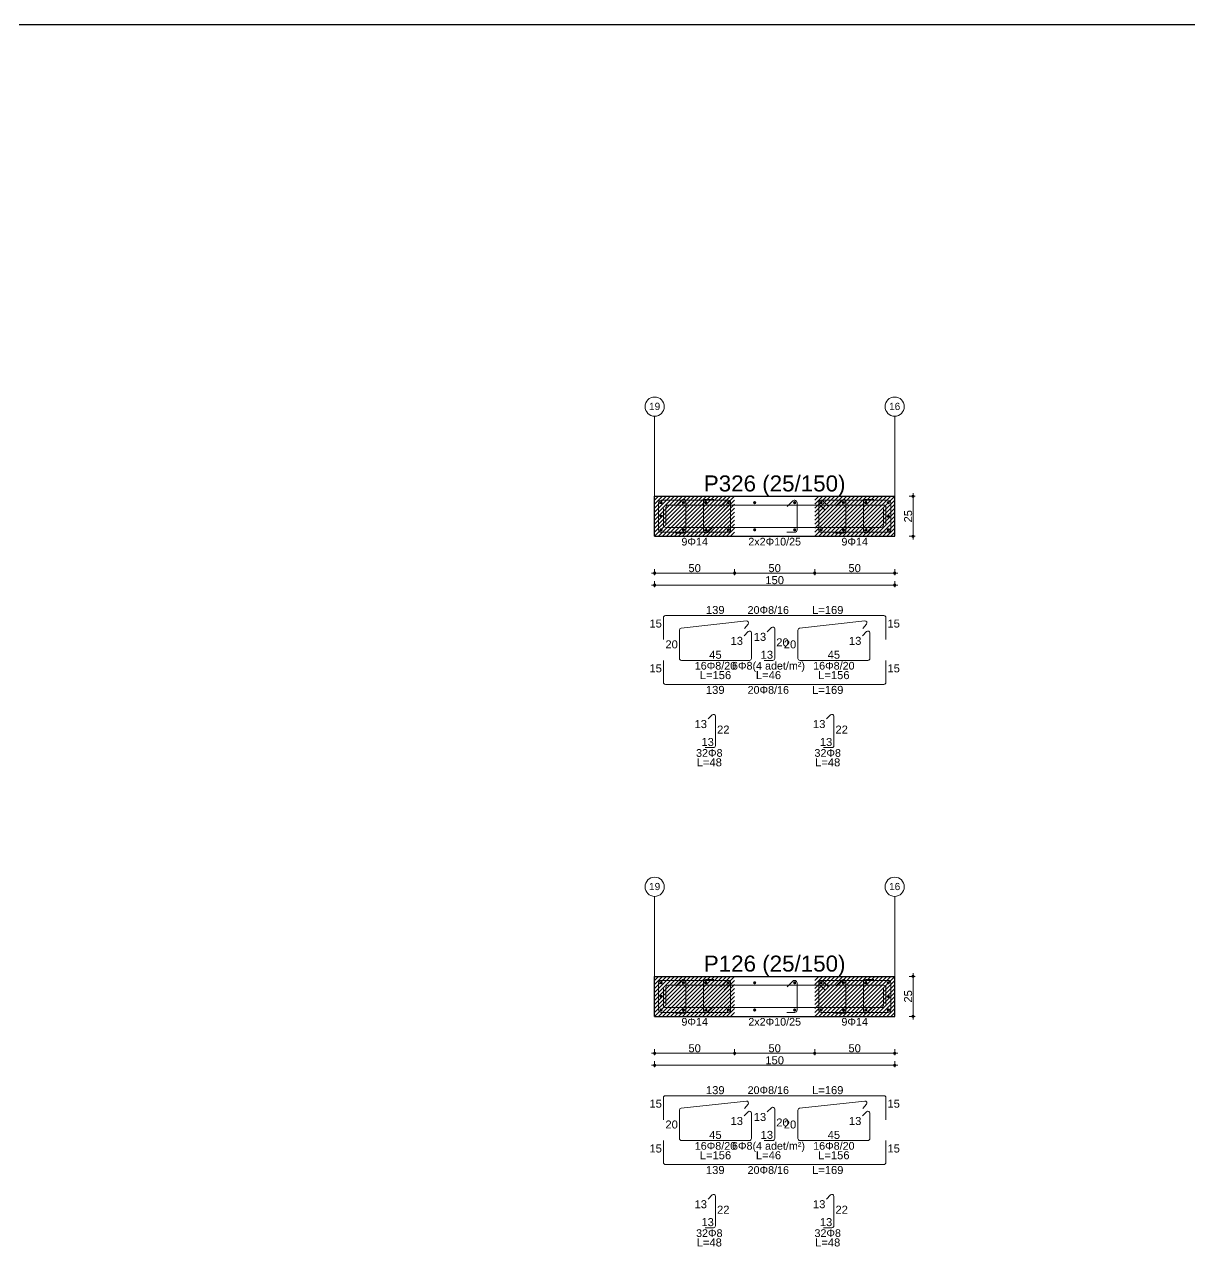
# Model space of a CAD drawing. Header units: millimetres. Extents: x 2232 to 85269, y -3593 to 5869.
# Drawn here: x 71862 to 72954, y -239 to 907 of the extents above; entities that cross this region are included whole.
import ezdxf

# ---------------------------------------------------------------- set-up
doc = ezdxf.new("R2010")
doc.units = ezdxf.units.MM
doc.linetypes.add('CENTER2', pattern=[112.5, 75, -12.5, 12.5, -12.5])
for name, color, linetype in [('Donatı Topl. Uzun. Yazısı', 7, 'Continuous'), ('Donatı Uz. Yazısı', 7, 'Continuous'), ('Donatı Yazısı', 7, 'Continuous'), ('Donatı Çizgisi', 7, 'Continuous'), ('Panel', 7, 'Continuous'), ('Standart', 7, 'Continuous'), ('Ölçülendirme', 7, 'Continuous')]:
    doc.layers.add(name, color=color, linetype=linetype)
doc.styles.add('arial_1_18', font='arial.ttf', dxfattribs={"height": 0.2})

# ---------------------------------------------------------------- blocks, each defined once
blk = doc.blocks.new('IDE824Entity7263')
at = {"layer": 'Donatı Çizgisi', "linetype": 'Continuous', "lineweight": 5}
h = blk.add_hatch(color=5, dxfattribs=at)
edge = h.paths.add_edge_path(flags=0)
edge.add_arc((22353.83, 1424), 1, 0, 360)
h = blk.add_hatch(color=5, dxfattribs=at)
edge = h.paths.add_edge_path(flags=0)
edge.add_arc((22367.83, 1424), 1, 0, 360)
h = blk.add_hatch(color=5, dxfattribs=at)
edge = h.paths.add_edge_path(flags=0)
edge.add_arc((22381.83, 1424), 1, 0, 360)
h = blk.add_hatch(color=5, dxfattribs=at)
edge = h.paths.add_edge_path(flags=0)
edge.add_arc((22395.83, 1424), 1, 0, 360)
h = blk.add_hatch(color=5, dxfattribs=at)
edge = h.paths.add_edge_path(flags=0)
edge.add_arc((22412.33, 1424), 1, 0, 360)
h = blk.add_hatch(color=5, dxfattribs=at)
edge = h.paths.add_edge_path(flags=0)
edge.add_arc((22437.33, 1424), 1, 0, 360)
h = blk.add_hatch(color=5, dxfattribs=at)
edge = h.paths.add_edge_path(flags=0)
edge.add_arc((22453.83, 1424), 1, 0, 360)
h = blk.add_hatch(color=5, dxfattribs=at)
edge = h.paths.add_edge_path(flags=0)
edge.add_arc((22467.83, 1424), 1, 0, 360)
h = blk.add_hatch(color=5, dxfattribs=at)
edge = h.paths.add_edge_path(flags=0)
edge.add_arc((22481.83, 1424), 1, 0, 360)
h = blk.add_hatch(color=5, dxfattribs=at)
edge = h.paths.add_edge_path(flags=0)
edge.add_arc((22495.83, 1424), 1, 0, 360)
h = blk.add_hatch(color=5, dxfattribs=at)
edge = h.paths.add_edge_path(flags=0)
edge.add_arc((22353.83, 1415.5), 1, 0, 360)
h = blk.add_hatch(color=5, dxfattribs=at)
edge = h.paths.add_edge_path(flags=0)
edge.add_arc((22495.83, 1415.5), 1, 0, 360)
h = blk.add_hatch(color=5, dxfattribs=at)
edge = h.paths.add_edge_path(flags=0)
edge.add_arc((22353.83, 1407), 1, 0, 360)
h = blk.add_hatch(color=5, dxfattribs=at)
edge = h.paths.add_edge_path(flags=0)
edge.add_arc((22367.83, 1407), 1, 0, 360)
h = blk.add_hatch(color=5, dxfattribs=at)
edge = h.paths.add_edge_path(flags=0)
edge.add_arc((22381.83, 1407), 1, 0, 360)
h = blk.add_hatch(color=5, dxfattribs=at)
edge = h.paths.add_edge_path(flags=0)
edge.add_arc((22395.83, 1407), 1, 0, 360)
h = blk.add_hatch(color=5, dxfattribs=at)
edge = h.paths.add_edge_path(flags=0)
edge.add_arc((22412.33, 1407), 1, 0, 360)
h = blk.add_hatch(color=5, dxfattribs=at)
edge = h.paths.add_edge_path(flags=0)
edge.add_arc((22437.33, 1407), 1, 0, 360)
h = blk.add_hatch(color=5, dxfattribs=at)
edge = h.paths.add_edge_path(flags=0)
edge.add_arc((22453.83, 1407), 1, 0, 360)
h = blk.add_hatch(color=5, dxfattribs=at)
edge = h.paths.add_edge_path(flags=0)
edge.add_arc((22467.83, 1407), 1, 0, 360)
h = blk.add_hatch(color=5, dxfattribs=at)
edge = h.paths.add_edge_path(flags=0)
edge.add_arc((22481.83, 1407), 1, 0, 360)
h = blk.add_hatch(color=5, dxfattribs=at)
edge = h.paths.add_edge_path(flags=0)
edge.add_arc((22495.83, 1407), 1, 0, 360)
h = blk.add_hatch(color=5, dxfattribs=at)
edge = h.paths.add_edge_path(flags=0)
edge.add_arc((22353.83, 1124), 1, 0, 360)
h = blk.add_hatch(color=5, dxfattribs=at)
edge = h.paths.add_edge_path(flags=0)
edge.add_arc((22367.83, 1124), 1, 0, 360)
h = blk.add_hatch(color=5, dxfattribs=at)
edge = h.paths.add_edge_path(flags=0)
edge.add_arc((22381.83, 1124), 1, 0, 360)
h = blk.add_hatch(color=5, dxfattribs=at)
edge = h.paths.add_edge_path(flags=0)
edge.add_arc((22395.83, 1124), 1, 0, 360)
h = blk.add_hatch(color=5, dxfattribs=at)
edge = h.paths.add_edge_path(flags=0)
edge.add_arc((22412.33, 1124), 1, 0, 360)
h = blk.add_hatch(color=5, dxfattribs=at)
edge = h.paths.add_edge_path(flags=0)
edge.add_arc((22437.33, 1124), 1, 0, 360)
h = blk.add_hatch(color=5, dxfattribs=at)
edge = h.paths.add_edge_path(flags=0)
edge.add_arc((22453.83, 1124), 1, 0, 360)
h = blk.add_hatch(color=5, dxfattribs=at)
edge = h.paths.add_edge_path(flags=0)
edge.add_arc((22467.83, 1124), 1, 0, 360)
h = blk.add_hatch(color=5, dxfattribs=at)
edge = h.paths.add_edge_path(flags=0)
edge.add_arc((22481.83, 1124), 1, 0, 360)
h = blk.add_hatch(color=5, dxfattribs=at)
edge = h.paths.add_edge_path(flags=0)
edge.add_arc((22495.83, 1124), 1, 0, 360)
h = blk.add_hatch(color=5, dxfattribs=at)
edge = h.paths.add_edge_path(flags=0)
edge.add_arc((22353.83, 1115.5), 1, 0, 360)
h = blk.add_hatch(color=5, dxfattribs=at)
edge = h.paths.add_edge_path(flags=0)
edge.add_arc((22495.83, 1115.5), 1, 0, 360)
h = blk.add_hatch(color=5, dxfattribs=at)
edge = h.paths.add_edge_path(flags=0)
edge.add_arc((22353.83, 1107), 1, 0, 360)
h = blk.add_hatch(color=5, dxfattribs=at)
edge = h.paths.add_edge_path(flags=0)
edge.add_arc((22367.83, 1107), 1, 0, 360)
h = blk.add_hatch(color=5, dxfattribs=at)
edge = h.paths.add_edge_path(flags=0)
edge.add_arc((22381.83, 1107), 1, 0, 360)
h = blk.add_hatch(color=5, dxfattribs=at)
edge = h.paths.add_edge_path(flags=0)
edge.add_arc((22395.83, 1107), 1, 0, 360)
h = blk.add_hatch(color=5, dxfattribs=at)
edge = h.paths.add_edge_path(flags=0)
edge.add_arc((22412.33, 1107), 1, 0, 360)
h = blk.add_hatch(color=5, dxfattribs=at)
edge = h.paths.add_edge_path(flags=0)
edge.add_arc((22437.33, 1107), 1, 0, 360)
h = blk.add_hatch(color=5, dxfattribs=at)
edge = h.paths.add_edge_path(flags=0)
edge.add_arc((22453.83, 1107), 1, 0, 360)
h = blk.add_hatch(color=5, dxfattribs=at)
edge = h.paths.add_edge_path(flags=0)
edge.add_arc((22467.83, 1107), 1, 0, 360)
h = blk.add_hatch(color=5, dxfattribs=at)
edge = h.paths.add_edge_path(flags=0)
edge.add_arc((22481.83, 1107), 1, 0, 360)
h = blk.add_hatch(color=5, dxfattribs=at)
edge = h.paths.add_edge_path(flags=0)
edge.add_arc((22495.83, 1107), 1, 0, 360)
at = {"layer": 'Donatı Çizgisi', "color": 1, "linetype": 'Continuous', "lineweight": 5}
for points in [[(22352.33, 1407), (22352.33, 1424)], [(22353.83, 1425.5), (22395.83, 1425.5)], [(22355.33, 1410), (22355.33, 1420.4)], [(22356.83, 1410.6), (22356.83, 1421)], [(22358.33, 1422.5), (22492.83, 1422.5)], [(22363.23, 1422.03), (22366.77, 1425.56)], [(22369.33, 1406.5), (22369.33, 1424.5)], [(22380.33, 1406.5), (22380.33, 1424.5)], [(22381.83, 1426), (22386.83, 1426)], [(22391.23, 1421.53), (22394.77, 1425.06)], [(22393.35, 1419.4), (22396.89, 1422.94)], [(22397.33, 1407), (22397.33, 1424)], [(22432.73, 1421.53), (22436.27, 1425.06)], [(22438.83, 1407), (22438.83, 1424)], [(22452.33, 1407), (22452.33, 1424)], [(22452.77, 1422.94), (22456.3, 1419.4)], [(22453.83, 1425.5), (22495.83, 1425.5)], [(22458.43, 1421.53), (22454.89, 1425.06)], [(22463.23, 1422.03), (22466.77, 1425.56)], [(22469.33, 1406.5), (22469.33, 1424.5)], [(22480.33, 1406.5), (22480.33, 1424.5)], [(22481.83, 1426), (22486.83, 1426)], [(22492.83, 1410), (22492.83, 1420.4)], [(22494.33, 1410.6), (22494.33, 1421)], [(22497.33, 1407), (22497.33, 1424)], [(22353.83, 1405.5), (22395.83, 1405.5)], [(22356.83, 1408.5), (22491.33, 1408.5)], [(22382.89, 1405.44), (22386.43, 1408.97)], [(22432.33, 1405.5), (22437.33, 1405.5)], [(22453.83, 1405.5), (22495.83, 1405.5)], [(22482.89, 1405.44), (22486.43, 1408.97)], [(22362.83, 1405), (22367.83, 1405)], [(22462.83, 1405), (22467.83, 1405)], [(22355.33, 1338.46), (22355.33, 1352.26)], [(22356.53, 1353.46), (22493.13, 1353.46)], [(22494.33, 1338.46), (22494.33, 1352.26)], [(22365.33, 1326.66), (22365.33, 1344.39)], [(22366.4, 1345.58), (22407.17, 1350.11)], [(22405.99, 1345.35), (22408.24, 1348.17)], [(22420.23, 1343.36), (22422.78, 1345.91)], [(22424.83, 1326.66), (22424.83, 1345.06)], [(22439.33, 1326.66), (22439.33, 1344.39)], [(22440.4, 1345.58), (22481.17, 1350.11)], [(22479.99, 1345.35), (22482.24, 1348.17)], [(22405.73, 1340.86), (22408.28, 1343.41)], [(22410.33, 1326.66), (22410.33, 1342.56)], [(22479.73, 1340.86), (22482.28, 1343.41)], [(22484.33, 1326.66), (22484.33, 1342.56)], [(22355.33, 1311.66), (22355.33, 1325.46)], [(22366.53, 1325.46), (22409.13, 1325.46)], [(22418.33, 1325.46), (22423.63, 1325.46)], [(22440.53, 1325.46), (22483.13, 1325.46)], [(22494.33, 1311.66), (22494.33, 1325.46)], [(22356.53, 1310.46), (22493.13, 1310.46)], [(22383.23, 1288.86), (22385.78, 1291.41)], [(22387.83, 1272.16), (22387.83, 1290.56)], [(22457.23, 1288.86), (22459.78, 1291.41)], [(22461.83, 1272.16), (22461.83, 1290.56)], [(22381.33, 1270.96), (22386.63, 1270.96)], [(22455.33, 1270.96), (22460.63, 1270.96)], [(22352.33, 1107), (22352.33, 1124)], [(22353.83, 1125.5), (22395.83, 1125.5)], [(22363.23, 1122.03), (22366.77, 1125.56)], [(22369.33, 1106.5), (22369.33, 1124.5)], [(22380.33, 1106.5), (22380.33, 1124.5)], [(22381.83, 1126), (22386.83, 1126)], [(22391.23, 1121.53), (22394.77, 1125.06)], [(22393.35, 1119.4), (22396.89, 1122.94)], [(22397.33, 1107), (22397.33, 1124)], [(22432.73, 1121.53), (22436.27, 1125.06)], [(22438.83, 1107), (22438.83, 1124)], [(22452.33, 1107), (22452.33, 1124)], [(22452.77, 1122.94), (22456.3, 1119.4)], [(22453.83, 1125.5), (22495.83, 1125.5)], [(22458.43, 1121.53), (22454.89, 1125.06)], [(22463.23, 1122.03), (22466.77, 1125.56)], [(22469.33, 1106.5), (22469.33, 1124.5)], [(22480.33, 1106.5), (22480.33, 1124.5)], [(22481.83, 1126), (22486.83, 1126)], [(22497.33, 1107), (22497.33, 1124)], [(22355.33, 1110), (22355.33, 1120.4)], [(22356.83, 1110.6), (22356.83, 1121)], [(22358.33, 1122.5), (22492.83, 1122.5)], [(22492.83, 1110), (22492.83, 1120.4)], [(22494.33, 1110.6), (22494.33, 1121)], [(22356.83, 1108.5), (22491.33, 1108.5)], [(22382.89, 1105.44), (22386.43, 1108.97)], [(22482.89, 1105.44), (22486.43, 1108.97)], [(22353.83, 1105.5), (22395.83, 1105.5)], [(22362.83, 1105), (22367.83, 1105)], [(22432.33, 1105.5), (22437.33, 1105.5)], [(22453.83, 1105.5), (22495.83, 1105.5)], [(22462.83, 1105), (22467.83, 1105)], [(22355.33, 1038.46), (22355.33, 1052.26)], [(22356.53, 1053.46), (22493.13, 1053.46)], [(22366.4, 1045.58), (22407.17, 1050.11)], [(22405.99, 1045.35), (22408.24, 1048.17)], [(22440.4, 1045.58), (22481.17, 1050.11)], [(22479.99, 1045.35), (22482.24, 1048.17)], [(22494.33, 1038.46), (22494.33, 1052.26)], [(22365.33, 1026.66), (22365.33, 1044.39)], [(22405.73, 1040.86), (22408.28, 1043.41)], [(22410.33, 1026.66), (22410.33, 1042.56)], [(22420.23, 1043.36), (22422.78, 1045.91)], [(22424.83, 1026.66), (22424.83, 1045.06)], [(22439.33, 1026.66), (22439.33, 1044.39)], [(22479.73, 1040.86), (22482.28, 1043.41)], [(22484.33, 1026.66), (22484.33, 1042.56)], [(22355.33, 1011.66), (22355.33, 1025.46)], [(22366.53, 1025.46), (22409.13, 1025.46)], [(22418.33, 1025.46), (22423.63, 1025.46)], [(22440.53, 1025.46), (22483.13, 1025.46)], [(22494.33, 1011.66), (22494.33, 1025.46)], [(22356.53, 1010.46), (22493.13, 1010.46)], [(22383.23, 988.86), (22385.78, 991.41)], [(22387.83, 972.16), (22387.83, 990.56)], [(22457.23, 988.86), (22459.78, 991.41)], [(22461.83, 972.16), (22461.83, 990.56)], [(22381.33, 970.96), (22386.63, 970.96)], [(22455.33, 970.96), (22460.63, 970.96)]]:
    blk.add_lwpolyline(points, dxfattribs=at)
for centre, radius, start, end in [((22353.83, 1424), 1.5, 90, 180), ((22358.33, 1421), 1.5, 90, 180), ((22367.83, 1424.5), 1.5, 0, 135), ((22381.83, 1424.5), 1.5, 90, 180), ((22395.83, 1424), 1.5, 360, 135), ((22395.83, 1424), 1.5, 315, 90), ((22437.33, 1424), 1.5, 0, 135), ((22453.83, 1424), 1.5, 90, 225), ((22453.83, 1424), 1.5, 45, 180), ((22467.83, 1424.5), 1.5, 0, 135), ((22481.83, 1424.5), 1.5, 90, 180), ((22492.83, 1421), 1.5, 0, 90), ((22495.83, 1424), 1.5, 0, 90), ((22353.83, 1407), 1.5, 180, 270), ((22356.83, 1410), 1.5, 180, 270), ((22367.83, 1406.5), 1.5, 270, 0), ((22381.83, 1406.5), 1.5, 180, 315), ((22395.83, 1407), 1.5, 270, 0), ((22437.33, 1407), 1.5, 270, 0), ((22453.83, 1407), 1.5, 180, 270), ((22467.83, 1406.5), 1.5, 270, 0), ((22481.83, 1406.5), 1.5, 180, 315), ((22491.33, 1410), 1.5, 270, 0), ((22495.83, 1407), 1.5, 270, 360), ((22356.53, 1352.26), 1.2, 90, 180), ((22493.13, 1352.26), 1.2, 0, 90), ((22366.53, 1344.39), 1.2, 96.34019, 180), ((22407.31, 1348.92), 1.2, 321.34019, 96.34019), ((22423.63, 1345.06), 1.2, 0, 135), ((22440.53, 1344.39), 1.2, 96.34019, 180), ((22481.31, 1348.92), 1.2, 321.34019, 96.34019), ((22409.13, 1342.56), 1.2, 0, 135), ((22483.13, 1342.56), 1.2, 0, 135), ((22366.53, 1326.66), 1.2, 180, 270), ((22409.13, 1326.66), 1.2, 270, 0), ((22423.63, 1326.66), 1.2, 270, 0), ((22440.53, 1326.66), 1.2, 180, 270), ((22483.13, 1326.66), 1.2, 270, 0), ((22356.53, 1311.66), 1.2, 180, 270), ((22493.13, 1311.66), 1.2, 270, 0), ((22386.63, 1290.56), 1.2, 0, 135), ((22460.63, 1290.56), 1.2, 0, 135), ((22386.63, 1272.16), 1.2, 270, 0), ((22460.63, 1272.16), 1.2, 270, 0), ((22353.83, 1124), 1.5, 90, 180), ((22367.83, 1124.5), 1.5, 0, 135), ((22381.83, 1124.5), 1.5, 90, 180), ((22395.83, 1124), 1.5, 360, 135), ((22395.83, 1124), 1.5, 315, 90), ((22437.33, 1124), 1.5, 0, 135), ((22453.83, 1124), 1.5, 90, 225), ((22453.83, 1124), 1.5, 45, 180), ((22467.83, 1124.5), 1.5, 0, 135), ((22481.83, 1124.5), 1.5, 90, 180), ((22495.83, 1124), 1.5, 0, 90), ((22358.33, 1121), 1.5, 90, 180), ((22492.83, 1121), 1.5, 0, 90), ((22356.83, 1110), 1.5, 180, 270), ((22491.33, 1110), 1.5, 270, 0), ((22353.83, 1107), 1.5, 180, 270), ((22367.83, 1106.5), 1.5, 270, 0), ((22381.83, 1106.5), 1.5, 180, 315), ((22395.83, 1107), 1.5, 270, 0), ((22437.33, 1107), 1.5, 270, 0), ((22453.83, 1107), 1.5, 180, 270), ((22467.83, 1106.5), 1.5, 270, 0), ((22481.83, 1106.5), 1.5, 180, 315), ((22495.83, 1107), 1.5, 270, 360), ((22356.53, 1052.26), 1.2, 90, 180), ((22407.31, 1048.92), 1.2, 321.34019, 96.34019), ((22423.63, 1045.06), 1.2, 0, 135), ((22481.31, 1048.92), 1.2, 321.34019, 96.34019), ((22493.13, 1052.26), 1.2, 0, 90), ((22366.53, 1044.39), 1.2, 96.34019, 180), ((22409.13, 1042.56), 1.2, 0, 135), ((22440.53, 1044.39), 1.2, 96.34019, 180), ((22483.13, 1042.56), 1.2, 0, 135), ((22366.53, 1026.66), 1.2, 180, 270), ((22409.13, 1026.66), 1.2, 270, 0), ((22423.63, 1026.66), 1.2, 270, 0), ((22440.53, 1026.66), 1.2, 180, 270), ((22483.13, 1026.66), 1.2, 270, 0), ((22356.53, 1011.66), 1.2, 180, 270), ((22493.13, 1011.66), 1.2, 270, 0), ((22386.63, 990.56), 1.2, 0, 135), ((22460.63, 990.56), 1.2, 0, 135), ((22386.63, 972.16), 1.2, 270, 0), ((22460.63, 972.16), 1.2, 270, 0)]:
    blk.add_arc(centre, radius, start, end, dxfattribs=at)
at = {"layer": 'Panel', "color": 250, "linetype": 'CENTER2', "lineweight": 5}
for points in [[(22349.83, 1428), (22349.83, 1478)], [(22499.83, 1428), (22499.83, 1478)], [(22349.83, 1128), (22349.83, 1178)], [(22499.83, 1128), (22499.83, 1178)]]:
    blk.add_lwpolyline(points, dxfattribs=at)
at = {"layer": 'Panel', "color": 251, "linetype": 'Continuous', "lineweight": -3}
for points in [[(22349.83, 1423), (22354.83, 1428)], [(22349.83, 1425.5), (22352.33, 1428)], [(22354.83, 1423), (22359.83, 1428)], [(22354.83, 1425.5), (22357.33, 1428)], [(22359.83, 1423), (22364.83, 1428)], [(22359.83, 1425.5), (22362.33, 1428)], [(22364.83, 1423), (22369.83, 1428)], [(22364.83, 1425.5), (22367.33, 1428)], [(22369.83, 1423), (22374.83, 1428)], [(22369.83, 1425.5), (22372.33, 1428)], [(22374.83, 1423), (22379.83, 1428)], [(22374.83, 1425.5), (22377.33, 1428)], [(22379.83, 1423), (22384.83, 1428)], [(22379.83, 1425.5), (22382.33, 1428)], [(22384.83, 1423), (22389.83, 1428)], [(22384.83, 1425.5), (22387.33, 1428)], [(22389.83, 1423), (22394.83, 1428)], [(22389.83, 1425.5), (22392.33, 1428)], [(22394.83, 1423), (22399.83, 1428)], [(22394.83, 1425.5), (22397.33, 1428)], [(22449.83, 1423), (22454.83, 1428)], [(22449.83, 1425.5), (22452.33, 1428)], [(22454.83, 1423), (22459.83, 1428)], [(22454.83, 1425.5), (22457.33, 1428)], [(22459.83, 1423), (22464.83, 1428)], [(22459.83, 1425.5), (22462.33, 1428)], [(22464.83, 1423), (22469.83, 1428)], [(22464.83, 1425.5), (22467.33, 1428)], [(22469.83, 1423), (22474.83, 1428)], [(22469.83, 1425.5), (22472.33, 1428)], [(22474.83, 1423), (22479.83, 1428)], [(22474.83, 1425.5), (22477.33, 1428)], [(22479.83, 1423), (22484.83, 1428)], [(22479.83, 1425.5), (22482.33, 1428)], [(22484.83, 1423), (22489.83, 1428)], [(22484.83, 1425.5), (22487.33, 1428)], [(22489.83, 1423), (22494.83, 1428)], [(22489.83, 1425.5), (22492.33, 1428)], [(22494.83, 1423), (22499.83, 1428)], [(22494.83, 1425.5), (22497.33, 1428)], [(22349.83, 1418), (22354.83, 1423)], [(22349.83, 1420.5), (22352.33, 1423)], [(22352.33, 1423), (22354.83, 1425.5)], [(22352.33, 1418), (22354.83, 1420.5)], [(22354.83, 1418), (22359.83, 1423)], [(22354.83, 1420.5), (22357.33, 1423)], [(22357.33, 1423), (22359.83, 1425.5)], [(22357.33, 1418), (22359.83, 1420.5)], [(22359.83, 1418), (22364.83, 1423)], [(22359.83, 1420.5), (22362.33, 1423)], [(22362.33, 1423), (22364.83, 1425.5)], [(22362.33, 1418), (22364.83, 1420.5)], [(22364.83, 1418), (22369.83, 1423)], [(22364.83, 1420.5), (22367.33, 1423)], [(22367.33, 1423), (22369.83, 1425.5)], [(22367.33, 1418), (22369.83, 1420.5)], [(22369.83, 1418), (22374.83, 1423)], [(22369.83, 1420.5), (22372.33, 1423)], [(22372.33, 1423), (22374.83, 1425.5)], [(22372.33, 1418), (22374.83, 1420.5)], [(22374.83, 1418), (22379.83, 1423)], [(22374.83, 1420.5), (22377.33, 1423)], [(22377.33, 1423), (22379.83, 1425.5)], [(22377.33, 1418), (22379.83, 1420.5)], [(22379.83, 1418), (22384.83, 1423)], [(22379.83, 1420.5), (22382.33, 1423)], [(22382.33, 1423), (22384.83, 1425.5)], [(22382.33, 1418), (22384.83, 1420.5)], [(22384.83, 1418), (22389.83, 1423)], [(22384.83, 1420.5), (22387.33, 1423)], [(22387.33, 1423), (22389.83, 1425.5)], [(22387.33, 1418), (22389.83, 1420.5)], [(22389.83, 1418), (22394.83, 1423)], [(22389.83, 1420.5), (22392.33, 1423)], [(22392.33, 1423), (22394.83, 1425.5)], [(22392.33, 1418), (22394.83, 1420.5)], [(22394.83, 1418), (22399.83, 1423)], [(22394.83, 1420.5), (22397.33, 1423)], [(22397.33, 1423), (22399.83, 1425.5)], [(22397.33, 1418), (22399.83, 1420.5)], [(22449.83, 1418), (22454.83, 1423)], [(22449.83, 1420.5), (22452.33, 1423)], [(22452.33, 1423), (22454.83, 1425.5)], [(22452.33, 1418), (22454.83, 1420.5)], [(22454.83, 1418), (22459.83, 1423)], [(22454.83, 1420.5), (22457.33, 1423)], [(22457.33, 1423), (22459.83, 1425.5)], [(22457.33, 1418), (22459.83, 1420.5)], [(22459.83, 1418), (22464.83, 1423)], [(22459.83, 1420.5), (22462.33, 1423)], [(22462.33, 1423), (22464.83, 1425.5)], [(22462.33, 1418), (22464.83, 1420.5)], [(22464.83, 1418), (22469.83, 1423)], [(22464.83, 1420.5), (22467.33, 1423)], [(22467.33, 1423), (22469.83, 1425.5)], [(22467.33, 1418), (22469.83, 1420.5)], [(22469.83, 1418), (22474.83, 1423)], [(22469.83, 1420.5), (22472.33, 1423)], [(22472.33, 1423), (22474.83, 1425.5)], [(22472.33, 1418), (22474.83, 1420.5)], [(22474.83, 1418), (22479.83, 1423)], [(22474.83, 1420.5), (22477.33, 1423)], [(22477.33, 1423), (22479.83, 1425.5)], [(22477.33, 1418), (22479.83, 1420.5)], [(22479.83, 1418), (22484.83, 1423)], [(22479.83, 1420.5), (22482.33, 1423)], [(22482.33, 1423), (22484.83, 1425.5)], [(22482.33, 1418), (22484.83, 1420.5)], [(22484.83, 1418), (22489.83, 1423)], [(22484.83, 1420.5), (22487.33, 1423)], [(22487.33, 1423), (22489.83, 1425.5)], [(22487.33, 1418), (22489.83, 1420.5)], [(22489.83, 1418), (22494.83, 1423)], [(22489.83, 1420.5), (22492.33, 1423)], [(22492.33, 1423), (22494.83, 1425.5)], [(22492.33, 1418), (22494.83, 1420.5)], [(22494.83, 1418), (22499.83, 1423)], [(22494.83, 1420.5), (22497.33, 1423)], [(22497.33, 1423), (22499.83, 1425.5)], [(22497.33, 1418), (22499.83, 1420.5)], [(22349.83, 1413), (22354.83, 1418)], [(22349.83, 1415.5), (22352.33, 1418)], [(22349.83, 1408), (22354.83, 1413)], [(22349.83, 1410.5), (22352.33, 1413)], [(22352.33, 1413), (22354.83, 1415.5)], [(22354.83, 1413), (22359.83, 1418)], [(22354.83, 1415.5), (22357.33, 1418)], [(22354.83, 1408), (22359.83, 1413)], [(22354.83, 1410.5), (22357.33, 1413)], [(22357.33, 1413), (22359.83, 1415.5)], [(22359.83, 1413), (22364.83, 1418)], [(22359.83, 1415.5), (22362.33, 1418)], [(22359.83, 1408), (22364.83, 1413)], [(22359.83, 1410.5), (22362.33, 1413)], [(22362.33, 1413), (22364.83, 1415.5)], [(22364.83, 1413), (22369.83, 1418)], [(22364.83, 1415.5), (22367.33, 1418)], [(22364.83, 1408), (22369.83, 1413)], [(22364.83, 1410.5), (22367.33, 1413)], [(22367.33, 1413), (22369.83, 1415.5)], [(22369.83, 1413), (22374.83, 1418)], [(22369.83, 1415.5), (22372.33, 1418)], [(22369.83, 1408), (22374.83, 1413)], [(22369.83, 1410.5), (22372.33, 1413)], [(22372.33, 1413), (22374.83, 1415.5)], [(22374.83, 1413), (22379.83, 1418)], [(22374.83, 1415.5), (22377.33, 1418)], [(22374.83, 1408), (22379.83, 1413)], [(22374.83, 1410.5), (22377.33, 1413)], [(22377.33, 1413), (22379.83, 1415.5)], [(22379.83, 1413), (22384.83, 1418)], [(22379.83, 1415.5), (22382.33, 1418)], [(22379.83, 1408), (22384.83, 1413)], [(22379.83, 1410.5), (22382.33, 1413)], [(22382.33, 1413), (22384.83, 1415.5)], [(22384.83, 1413), (22389.83, 1418)], [(22384.83, 1415.5), (22387.33, 1418)], [(22384.83, 1408), (22389.83, 1413)], [(22384.83, 1410.5), (22387.33, 1413)], [(22387.33, 1413), (22389.83, 1415.5)], [(22389.83, 1413), (22394.83, 1418)], [(22389.83, 1415.5), (22392.33, 1418)], [(22389.83, 1408), (22394.83, 1413)], [(22389.83, 1410.5), (22392.33, 1413)], [(22392.33, 1413), (22394.83, 1415.5)], [(22394.83, 1413), (22399.83, 1418)], [(22394.83, 1415.5), (22397.33, 1418)], [(22394.83, 1408), (22399.83, 1413)], [(22394.83, 1410.5), (22397.33, 1413)], [(22397.33, 1413), (22399.83, 1415.5)], [(22449.83, 1413), (22454.83, 1418)], [(22449.83, 1415.5), (22452.33, 1418)], [(22449.83, 1408), (22454.83, 1413)], [(22449.83, 1410.5), (22452.33, 1413)], [(22452.33, 1413), (22454.83, 1415.5)], [(22454.83, 1413), (22459.83, 1418)], [(22454.83, 1415.5), (22457.33, 1418)], [(22454.83, 1408), (22459.83, 1413)], [(22454.83, 1410.5), (22457.33, 1413)], [(22457.33, 1413), (22459.83, 1415.5)], [(22459.83, 1413), (22464.83, 1418)], [(22459.83, 1415.5), (22462.33, 1418)], [(22459.83, 1408), (22464.83, 1413)], [(22459.83, 1410.5), (22462.33, 1413)], [(22462.33, 1413), (22464.83, 1415.5)], [(22464.83, 1413), (22469.83, 1418)], [(22464.83, 1415.5), (22467.33, 1418)], [(22464.83, 1408), (22469.83, 1413)], [(22464.83, 1410.5), (22467.33, 1413)], [(22467.33, 1413), (22469.83, 1415.5)], [(22469.83, 1413), (22474.83, 1418)], [(22469.83, 1415.5), (22472.33, 1418)], [(22469.83, 1408), (22474.83, 1413)], [(22469.83, 1410.5), (22472.33, 1413)], [(22472.33, 1413), (22474.83, 1415.5)], [(22474.83, 1413), (22479.83, 1418)], [(22474.83, 1415.5), (22477.33, 1418)], [(22474.83, 1408), (22479.83, 1413)], [(22474.83, 1410.5), (22477.33, 1413)], [(22477.33, 1413), (22479.83, 1415.5)], [(22479.83, 1413), (22484.83, 1418)], [(22479.83, 1415.5), (22482.33, 1418)], [(22479.83, 1408), (22484.83, 1413)], [(22479.83, 1410.5), (22482.33, 1413)], [(22482.33, 1413), (22484.83, 1415.5)], [(22484.83, 1413), (22489.83, 1418)], [(22484.83, 1415.5), (22487.33, 1418)], [(22484.83, 1408), (22489.83, 1413)], [(22484.83, 1410.5), (22487.33, 1413)], [(22487.33, 1413), (22489.83, 1415.5)], [(22489.83, 1413), (22494.83, 1418)], [(22489.83, 1415.5), (22492.33, 1418)], [(22489.83, 1408), (22494.83, 1413)], [(22489.83, 1410.5), (22492.33, 1413)], [(22492.33, 1413), (22494.83, 1415.5)], [(22494.83, 1413), (22499.83, 1418)], [(22494.83, 1415.5), (22497.33, 1418)], [(22494.83, 1408), (22499.83, 1413)], [(22494.83, 1410.5), (22497.33, 1413)], [(22497.33, 1413), (22499.83, 1415.5)], [(22349.83, 1403), (22354.83, 1408)], [(22349.83, 1405.5), (22352.33, 1408)], [(22352.33, 1408), (22354.83, 1410.5)], [(22352.33, 1403), (22354.83, 1405.5)], [(22354.83, 1403), (22359.83, 1408)], [(22354.83, 1405.5), (22357.33, 1408)], [(22357.33, 1408), (22359.83, 1410.5)], [(22357.33, 1403), (22359.83, 1405.5)], [(22359.83, 1403), (22364.83, 1408)], [(22359.83, 1405.5), (22362.33, 1408)], [(22362.33, 1408), (22364.83, 1410.5)], [(22362.33, 1403), (22364.83, 1405.5)], [(22364.83, 1403), (22369.83, 1408)], [(22364.83, 1405.5), (22367.33, 1408)], [(22367.33, 1408), (22369.83, 1410.5)], [(22367.33, 1403), (22369.83, 1405.5)], [(22369.83, 1403), (22374.83, 1408)], [(22369.83, 1405.5), (22372.33, 1408)], [(22372.33, 1408), (22374.83, 1410.5)], [(22372.33, 1403), (22374.83, 1405.5)], [(22374.83, 1403), (22379.83, 1408)], [(22374.83, 1405.5), (22377.33, 1408)], [(22377.33, 1408), (22379.83, 1410.5)], [(22377.33, 1403), (22379.83, 1405.5)], [(22379.83, 1403), (22384.83, 1408)], [(22379.83, 1405.5), (22382.33, 1408)], [(22382.33, 1408), (22384.83, 1410.5)], [(22382.33, 1403), (22384.83, 1405.5)], [(22384.83, 1403), (22389.83, 1408)], [(22384.83, 1405.5), (22387.33, 1408)], [(22387.33, 1408), (22389.83, 1410.5)], [(22387.33, 1403), (22389.83, 1405.5)], [(22389.83, 1403), (22394.83, 1408)], [(22389.83, 1405.5), (22392.33, 1408)], [(22392.33, 1408), (22394.83, 1410.5)], [(22392.33, 1403), (22394.83, 1405.5)], [(22394.83, 1403), (22399.83, 1408)], [(22394.83, 1405.5), (22397.33, 1408)], [(22397.33, 1408), (22399.83, 1410.5)], [(22397.33, 1403), (22399.83, 1405.5)], [(22449.83, 1403), (22454.83, 1408)], [(22449.83, 1405.5), (22452.33, 1408)], [(22452.33, 1408), (22454.83, 1410.5)], [(22452.33, 1403), (22454.83, 1405.5)], [(22454.83, 1403), (22459.83, 1408)], [(22454.83, 1405.5), (22457.33, 1408)], [(22457.33, 1408), (22459.83, 1410.5)], [(22457.33, 1403), (22459.83, 1405.5)], [(22459.83, 1403), (22464.83, 1408)], [(22459.83, 1405.5), (22462.33, 1408)], [(22462.33, 1408), (22464.83, 1410.5)], [(22462.33, 1403), (22464.83, 1405.5)], [(22464.83, 1403), (22469.83, 1408)], [(22464.83, 1405.5), (22467.33, 1408)], [(22467.33, 1408), (22469.83, 1410.5)], [(22467.33, 1403), (22469.83, 1405.5)], [(22469.83, 1403), (22474.83, 1408)], [(22469.83, 1405.5), (22472.33, 1408)], [(22472.33, 1408), (22474.83, 1410.5)], [(22472.33, 1403), (22474.83, 1405.5)], [(22474.83, 1403), (22479.83, 1408)], [(22474.83, 1405.5), (22477.33, 1408)], [(22477.33, 1408), (22479.83, 1410.5)], [(22477.33, 1403), (22479.83, 1405.5)], [(22479.83, 1403), (22484.83, 1408)], [(22479.83, 1405.5), (22482.33, 1408)], [(22482.33, 1408), (22484.83, 1410.5)], [(22482.33, 1403), (22484.83, 1405.5)], [(22484.83, 1403), (22489.83, 1408)], [(22484.83, 1405.5), (22487.33, 1408)], [(22487.33, 1408), (22489.83, 1410.5)], [(22487.33, 1403), (22489.83, 1405.5)], [(22489.83, 1403), (22494.83, 1408)], [(22489.83, 1405.5), (22492.33, 1408)], [(22492.33, 1408), (22494.83, 1410.5)], [(22492.33, 1403), (22494.83, 1405.5)], [(22494.83, 1403), (22499.83, 1408)], [(22494.83, 1405.5), (22497.33, 1408)], [(22497.33, 1408), (22499.83, 1410.5)], [(22497.33, 1403), (22499.83, 1405.5)], [(22349.83, 1123), (22354.83, 1128)], [(22349.83, 1125.5), (22352.33, 1128)], [(22349.83, 1118), (22354.83, 1123)], [(22349.83, 1120.5), (22352.33, 1123)], [(22352.33, 1123), (22354.83, 1125.5)], [(22354.83, 1123), (22359.83, 1128)], [(22354.83, 1125.5), (22357.33, 1128)], [(22354.83, 1118), (22359.83, 1123)], [(22354.83, 1120.5), (22357.33, 1123)], [(22357.33, 1123), (22359.83, 1125.5)], [(22359.83, 1123), (22364.83, 1128)], [(22359.83, 1125.5), (22362.33, 1128)], [(22359.83, 1118), (22364.83, 1123)], [(22359.83, 1120.5), (22362.33, 1123)], [(22362.33, 1123), (22364.83, 1125.5)], [(22364.83, 1123), (22369.83, 1128)], [(22364.83, 1125.5), (22367.33, 1128)], [(22364.83, 1118), (22369.83, 1123)], [(22364.83, 1120.5), (22367.33, 1123)], [(22367.33, 1123), (22369.83, 1125.5)], [(22369.83, 1123), (22374.83, 1128)], [(22369.83, 1125.5), (22372.33, 1128)], [(22369.83, 1118), (22374.83, 1123)], [(22369.83, 1120.5), (22372.33, 1123)], [(22372.33, 1123), (22374.83, 1125.5)], [(22374.83, 1123), (22379.83, 1128)], [(22374.83, 1125.5), (22377.33, 1128)], [(22374.83, 1118), (22379.83, 1123)], [(22374.83, 1120.5), (22377.33, 1123)], [(22377.33, 1123), (22379.83, 1125.5)], [(22379.83, 1123), (22384.83, 1128)], [(22379.83, 1125.5), (22382.33, 1128)], [(22379.83, 1118), (22384.83, 1123)], [(22379.83, 1120.5), (22382.33, 1123)], [(22382.33, 1123), (22384.83, 1125.5)], [(22384.83, 1123), (22389.83, 1128)], [(22384.83, 1125.5), (22387.33, 1128)], [(22384.83, 1118), (22389.83, 1123)], [(22384.83, 1120.5), (22387.33, 1123)], [(22387.33, 1123), (22389.83, 1125.5)], [(22389.83, 1123), (22394.83, 1128)], [(22389.83, 1125.5), (22392.33, 1128)], [(22389.83, 1118), (22394.83, 1123)], [(22389.83, 1120.5), (22392.33, 1123)], [(22392.33, 1123), (22394.83, 1125.5)], [(22394.83, 1123), (22399.83, 1128)], [(22394.83, 1125.5), (22397.33, 1128)], [(22394.83, 1118), (22399.83, 1123)], [(22394.83, 1120.5), (22397.33, 1123)], [(22397.33, 1123), (22399.83, 1125.5)], [(22449.83, 1123), (22454.83, 1128)], [(22449.83, 1125.5), (22452.33, 1128)], [(22449.83, 1118), (22454.83, 1123)], [(22449.83, 1120.5), (22452.33, 1123)], [(22452.33, 1123), (22454.83, 1125.5)], [(22454.83, 1123), (22459.83, 1128)], [(22454.83, 1125.5), (22457.33, 1128)], [(22454.83, 1118), (22459.83, 1123)], [(22454.83, 1120.5), (22457.33, 1123)], [(22457.33, 1123), (22459.83, 1125.5)], [(22459.83, 1123), (22464.83, 1128)], [(22459.83, 1125.5), (22462.33, 1128)], [(22459.83, 1118), (22464.83, 1123)], [(22459.83, 1120.5), (22462.33, 1123)], [(22462.33, 1123), (22464.83, 1125.5)], [(22464.83, 1123), (22469.83, 1128)], [(22464.83, 1125.5), (22467.33, 1128)], [(22464.83, 1118), (22469.83, 1123)], [(22464.83, 1120.5), (22467.33, 1123)], [(22467.33, 1123), (22469.83, 1125.5)], [(22469.83, 1123), (22474.83, 1128)], [(22469.83, 1125.5), (22472.33, 1128)], [(22469.83, 1118), (22474.83, 1123)], [(22469.83, 1120.5), (22472.33, 1123)], [(22472.33, 1123), (22474.83, 1125.5)], [(22474.83, 1123), (22479.83, 1128)], [(22474.83, 1125.5), (22477.33, 1128)], [(22474.83, 1118), (22479.83, 1123)], [(22474.83, 1120.5), (22477.33, 1123)], [(22477.33, 1123), (22479.83, 1125.5)], [(22479.83, 1123), (22484.83, 1128)], [(22479.83, 1125.5), (22482.33, 1128)], [(22479.83, 1118), (22484.83, 1123)], [(22479.83, 1120.5), (22482.33, 1123)], [(22482.33, 1123), (22484.83, 1125.5)], [(22484.83, 1123), (22489.83, 1128)], [(22484.83, 1125.5), (22487.33, 1128)], [(22484.83, 1118), (22489.83, 1123)], [(22484.83, 1120.5), (22487.33, 1123)], [(22487.33, 1123), (22489.83, 1125.5)], [(22489.83, 1123), (22494.83, 1128)], [(22489.83, 1125.5), (22492.33, 1128)], [(22489.83, 1118), (22494.83, 1123)], [(22489.83, 1120.5), (22492.33, 1123)], [(22492.33, 1123), (22494.83, 1125.5)], [(22494.83, 1123), (22499.83, 1128)], [(22494.83, 1125.5), (22497.33, 1128)], [(22494.83, 1118), (22499.83, 1123)], [(22494.83, 1120.5), (22497.33, 1123)], [(22497.33, 1123), (22499.83, 1125.5)], [(22349.83, 1113), (22354.83, 1118)], [(22349.83, 1115.5), (22352.33, 1118)], [(22352.33, 1118), (22354.83, 1120.5)], [(22352.33, 1113), (22354.83, 1115.5)], [(22354.83, 1113), (22359.83, 1118)], [(22354.83, 1115.5), (22357.33, 1118)], [(22357.33, 1118), (22359.83, 1120.5)], [(22357.33, 1113), (22359.83, 1115.5)], [(22359.83, 1113), (22364.83, 1118)], [(22359.83, 1115.5), (22362.33, 1118)], [(22362.33, 1118), (22364.83, 1120.5)], [(22362.33, 1113), (22364.83, 1115.5)], [(22364.83, 1113), (22369.83, 1118)], [(22364.83, 1115.5), (22367.33, 1118)], [(22367.33, 1118), (22369.83, 1120.5)], [(22367.33, 1113), (22369.83, 1115.5)], [(22369.83, 1113), (22374.83, 1118)], [(22369.83, 1115.5), (22372.33, 1118)], [(22372.33, 1118), (22374.83, 1120.5)], [(22372.33, 1113), (22374.83, 1115.5)], [(22374.83, 1113), (22379.83, 1118)], [(22374.83, 1115.5), (22377.33, 1118)], [(22377.33, 1118), (22379.83, 1120.5)], [(22377.33, 1113), (22379.83, 1115.5)], [(22379.83, 1113), (22384.83, 1118)], [(22379.83, 1115.5), (22382.33, 1118)], [(22382.33, 1118), (22384.83, 1120.5)], [(22382.33, 1113), (22384.83, 1115.5)], [(22384.83, 1113), (22389.83, 1118)], [(22384.83, 1115.5), (22387.33, 1118)], [(22387.33, 1118), (22389.83, 1120.5)], [(22387.33, 1113), (22389.83, 1115.5)], [(22389.83, 1113), (22394.83, 1118)], [(22389.83, 1115.5), (22392.33, 1118)], [(22392.33, 1118), (22394.83, 1120.5)], [(22392.33, 1113), (22394.83, 1115.5)], [(22394.83, 1113), (22399.83, 1118)], [(22394.83, 1115.5), (22397.33, 1118)], [(22397.33, 1118), (22399.83, 1120.5)], [(22397.33, 1113), (22399.83, 1115.5)], [(22449.83, 1113), (22454.83, 1118)], [(22449.83, 1115.5), (22452.33, 1118)], [(22452.33, 1118), (22454.83, 1120.5)], [(22452.33, 1113), (22454.83, 1115.5)], [(22454.83, 1113), (22459.83, 1118)], [(22454.83, 1115.5), (22457.33, 1118)], [(22457.33, 1118), (22459.83, 1120.5)], [(22457.33, 1113), (22459.83, 1115.5)], [(22459.83, 1113), (22464.83, 1118)], [(22459.83, 1115.5), (22462.33, 1118)], [(22462.33, 1118), (22464.83, 1120.5)], [(22462.33, 1113), (22464.83, 1115.5)], [(22464.83, 1113), (22469.83, 1118)], [(22464.83, 1115.5), (22467.33, 1118)], [(22467.33, 1118), (22469.83, 1120.5)], [(22467.33, 1113), (22469.83, 1115.5)], [(22469.83, 1113), (22474.83, 1118)], [(22469.83, 1115.5), (22472.33, 1118)], [(22472.33, 1118), (22474.83, 1120.5)], [(22472.33, 1113), (22474.83, 1115.5)], [(22474.83, 1113), (22479.83, 1118)], [(22474.83, 1115.5), (22477.33, 1118)], [(22477.33, 1118), (22479.83, 1120.5)], [(22477.33, 1113), (22479.83, 1115.5)], [(22479.83, 1113), (22484.83, 1118)], [(22479.83, 1115.5), (22482.33, 1118)], [(22482.33, 1118), (22484.83, 1120.5)], [(22482.33, 1113), (22484.83, 1115.5)], [(22484.83, 1113), (22489.83, 1118)], [(22484.83, 1115.5), (22487.33, 1118)], [(22487.33, 1118), (22489.83, 1120.5)], [(22487.33, 1113), (22489.83, 1115.5)], [(22489.83, 1113), (22494.83, 1118)], [(22489.83, 1115.5), (22492.33, 1118)], [(22492.33, 1118), (22494.83, 1120.5)], [(22492.33, 1113), (22494.83, 1115.5)], [(22494.83, 1113), (22499.83, 1118)], [(22494.83, 1115.5), (22497.33, 1118)], [(22497.33, 1118), (22499.83, 1120.5)], [(22497.33, 1113), (22499.83, 1115.5)], [(22349.83, 1108), (22354.83, 1113)], [(22349.83, 1110.5), (22352.33, 1113)], [(22349.83, 1103), (22354.83, 1108)], [(22349.83, 1105.5), (22352.33, 1108)], [(22352.33, 1108), (22354.83, 1110.5)], [(22354.83, 1108), (22359.83, 1113)], [(22354.83, 1110.5), (22357.33, 1113)], [(22354.83, 1103), (22359.83, 1108)], [(22354.83, 1105.5), (22357.33, 1108)], [(22357.33, 1108), (22359.83, 1110.5)], [(22359.83, 1108), (22364.83, 1113)], [(22359.83, 1110.5), (22362.33, 1113)], [(22359.83, 1103), (22364.83, 1108)], [(22359.83, 1105.5), (22362.33, 1108)], [(22362.33, 1108), (22364.83, 1110.5)], [(22364.83, 1108), (22369.83, 1113)], [(22364.83, 1110.5), (22367.33, 1113)], [(22364.83, 1103), (22369.83, 1108)], [(22364.83, 1105.5), (22367.33, 1108)], [(22367.33, 1108), (22369.83, 1110.5)], [(22369.83, 1108), (22374.83, 1113)], [(22369.83, 1110.5), (22372.33, 1113)], [(22369.83, 1103), (22374.83, 1108)], [(22369.83, 1105.5), (22372.33, 1108)], [(22372.33, 1108), (22374.83, 1110.5)], [(22374.83, 1108), (22379.83, 1113)], [(22374.83, 1110.5), (22377.33, 1113)], [(22374.83, 1103), (22379.83, 1108)], [(22374.83, 1105.5), (22377.33, 1108)], [(22377.33, 1108), (22379.83, 1110.5)], [(22379.83, 1108), (22384.83, 1113)], [(22379.83, 1110.5), (22382.33, 1113)], [(22379.83, 1103), (22384.83, 1108)], [(22379.83, 1105.5), (22382.33, 1108)], [(22382.33, 1108), (22384.83, 1110.5)], [(22384.83, 1108), (22389.83, 1113)], [(22384.83, 1110.5), (22387.33, 1113)], [(22384.83, 1103), (22389.83, 1108)], [(22384.83, 1105.5), (22387.33, 1108)], [(22387.33, 1108), (22389.83, 1110.5)], [(22389.83, 1108), (22394.83, 1113)], [(22389.83, 1110.5), (22392.33, 1113)], [(22389.83, 1103), (22394.83, 1108)], [(22389.83, 1105.5), (22392.33, 1108)], [(22392.33, 1108), (22394.83, 1110.5)], [(22394.83, 1108), (22399.83, 1113)], [(22394.83, 1110.5), (22397.33, 1113)], [(22394.83, 1103), (22399.83, 1108)], [(22394.83, 1105.5), (22397.33, 1108)], [(22397.33, 1108), (22399.83, 1110.5)], [(22449.83, 1108), (22454.83, 1113)], [(22449.83, 1110.5), (22452.33, 1113)], [(22449.83, 1103), (22454.83, 1108)], [(22449.83, 1105.5), (22452.33, 1108)], [(22452.33, 1108), (22454.83, 1110.5)], [(22454.83, 1108), (22459.83, 1113)], [(22454.83, 1110.5), (22457.33, 1113)], [(22454.83, 1103), (22459.83, 1108)], [(22454.83, 1105.5), (22457.33, 1108)], [(22457.33, 1108), (22459.83, 1110.5)], [(22459.83, 1108), (22464.83, 1113)], [(22459.83, 1110.5), (22462.33, 1113)], [(22459.83, 1103), (22464.83, 1108)], [(22459.83, 1105.5), (22462.33, 1108)], [(22462.33, 1108), (22464.83, 1110.5)], [(22464.83, 1108), (22469.83, 1113)], [(22464.83, 1110.5), (22467.33, 1113)], [(22464.83, 1103), (22469.83, 1108)], [(22464.83, 1105.5), (22467.33, 1108)], [(22467.33, 1108), (22469.83, 1110.5)], [(22469.83, 1108), (22474.83, 1113)], [(22469.83, 1110.5), (22472.33, 1113)], [(22469.83, 1103), (22474.83, 1108)], [(22469.83, 1105.5), (22472.33, 1108)], [(22472.33, 1108), (22474.83, 1110.5)], [(22474.83, 1108), (22479.83, 1113)], [(22474.83, 1110.5), (22477.33, 1113)], [(22474.83, 1103), (22479.83, 1108)], [(22474.83, 1105.5), (22477.33, 1108)], [(22477.33, 1108), (22479.83, 1110.5)], [(22479.83, 1108), (22484.83, 1113)], [(22479.83, 1110.5), (22482.33, 1113)], [(22479.83, 1103), (22484.83, 1108)], [(22479.83, 1105.5), (22482.33, 1108)], [(22482.33, 1108), (22484.83, 1110.5)], [(22484.83, 1108), (22489.83, 1113)], [(22484.83, 1110.5), (22487.33, 1113)], [(22484.83, 1103), (22489.83, 1108)], [(22484.83, 1105.5), (22487.33, 1108)], [(22487.33, 1108), (22489.83, 1110.5)], [(22489.83, 1108), (22494.83, 1113)], [(22489.83, 1110.5), (22492.33, 1113)], [(22489.83, 1103), (22494.83, 1108)], [(22489.83, 1105.5), (22492.33, 1108)], [(22492.33, 1108), (22494.83, 1110.5)], [(22494.83, 1108), (22499.83, 1113)], [(22494.83, 1110.5), (22497.33, 1113)], [(22494.83, 1103), (22499.83, 1108)], [(22494.83, 1105.5), (22497.33, 1108)], [(22497.33, 1108), (22499.83, 1110.5)], [(22352.33, 1103), (22354.83, 1105.5)], [(22357.33, 1103), (22359.83, 1105.5)], [(22362.33, 1103), (22364.83, 1105.5)], [(22367.33, 1103), (22369.83, 1105.5)], [(22372.33, 1103), (22374.83, 1105.5)], [(22377.33, 1103), (22379.83, 1105.5)], [(22382.33, 1103), (22384.83, 1105.5)], [(22387.33, 1103), (22389.83, 1105.5)], [(22392.33, 1103), (22394.83, 1105.5)], [(22397.33, 1103), (22399.83, 1105.5)], [(22452.33, 1103), (22454.83, 1105.5)], [(22457.33, 1103), (22459.83, 1105.5)], [(22462.33, 1103), (22464.83, 1105.5)], [(22467.33, 1103), (22469.83, 1105.5)], [(22472.33, 1103), (22474.83, 1105.5)], [(22477.33, 1103), (22479.83, 1105.5)], [(22482.33, 1103), (22484.83, 1105.5)], [(22487.33, 1103), (22489.83, 1105.5)], [(22492.33, 1103), (22494.83, 1105.5)], [(22497.33, 1103), (22499.83, 1105.5)]]:
    blk.add_lwpolyline(points, dxfattribs=at)
at = {"layer": 'Panel', "color": 33, "linetype": 'Continuous', "lineweight": -3}
for points in [[(22349.83, 1428), (22499.83, 1428)], [(22349.83, 1403), (22349.83, 1428)], [(22499.83, 1403), (22499.83, 1428)], [(22349.83, 1403), (22499.83, 1403)], [(22349.83, 1128), (22499.83, 1128)], [(22349.83, 1103), (22349.83, 1128)], [(22499.83, 1103), (22499.83, 1128)], [(22349.83, 1103), (22499.83, 1103)]]:
    blk.add_lwpolyline(points, dxfattribs=at)
at = {"layer": 'Panel', "color": 30, "linetype": 'Continuous', "lineweight": 5}
for centre in [(22349.83, 1484), (22499.83, 1484), (22349.83, 1184), (22499.83, 1184)]:
    blk.add_circle(centre, 6, dxfattribs=at)
at = {"layer": 'Ölçülendirme', "color": 5, "linetype": 'Continuous', "lineweight": 5}
for points in [[(22508.85, 1428), (22512.6, 1428)], [(22511.35, 1401), (22511.35, 1430)], [(22508.85, 1403), (22512.6, 1403)], [(22349.83, 1378.71), (22349.83, 1382.46)], [(22399.83, 1378.71), (22399.83, 1382.46)], [(22449.83, 1378.71), (22449.83, 1382.46)], [(22499.83, 1378.71), (22499.83, 1382.46)], [(22347.83, 1379.96), (22501.83, 1379.96)], [(22349.83, 1371.21), (22349.83, 1374.96)], [(22499.83, 1371.21), (22499.83, 1374.96)], [(22347.83, 1372.46), (22501.83, 1372.46)], [(22508.85, 1128), (22512.6, 1128)], [(22511.35, 1101), (22511.35, 1130)], [(22508.85, 1103), (22512.6, 1103)], [(22347.83, 1079.96), (22501.83, 1079.96)], [(22349.83, 1078.71), (22349.83, 1082.46)], [(22399.83, 1078.71), (22399.83, 1082.46)], [(22449.83, 1078.71), (22449.83, 1082.46)], [(22499.83, 1078.71), (22499.83, 1082.46)], [(22347.83, 1072.46), (22501.83, 1072.46)], [(22349.83, 1071.21), (22349.83, 1074.96)], [(22499.83, 1071.21), (22499.83, 1074.96)]]:
    blk.add_lwpolyline(points, dxfattribs=at)
for centre in [(22511.35, 1428), (22511.35, 1403), (22349.83, 1379.96), (22399.83, 1379.96), (22449.83, 1379.96), (22499.83, 1379.96), (22349.83, 1372.46), (22499.83, 1372.46), (22511.35, 1128), (22511.35, 1103), (22349.83, 1079.96), (22399.83, 1079.96), (22449.83, 1079.96), (22499.83, 1079.96), (22349.83, 1072.46), (22499.83, 1072.46)]:
    blk.add_circle(centre, 0.75, dxfattribs=at)
at = {"layer": 'Donatı Topl. Uzun. Yazısı', "color": 5, "linetype": 'Continuous', "lineweight": 5, "style": 'arial_1_18'}
for s, p in [('L=169', (22448.18, 1354.42)), ('L=156', (22378.02, 1313.74)), ('L=46', (22413.11, 1313.74)), ('L=156', (22452.02, 1313.74)), ('L=169', (22448.18, 1304.5)), ('L=48', (22376.11, 1259.24)), ('L=48', (22450.11, 1259.24)), ('L=169', (22448.18, 1054.42)), ('L=156', (22378.02, 1013.74)), ('L=46', (22413.11, 1013.74)), ('L=156', (22452.02, 1013.74)), ('L=169', (22448.18, 1004.5)), ('L=48', (22376.11, 959.24)), ('L=48', (22450.11, 959.24))]:
    blk.add_text(s, height=5, rotation=360, dxfattribs=at).set_placement(p)
at = {"layer": 'Donatı Uz. Yazısı', "color": 5, "linetype": 'Continuous', "lineweight": 5, "style": 'arial_1_18'}
for s, p in [('139', (22381.87, 1354.42)), ('15', (22346.56, 1345.96)), ('15', (22495.33, 1345.96)), ('20', (22356.56, 1332.96)), ('13', (22397.26, 1335.16)), ('13', (22411.76, 1337.66)), ('20', (22425.83, 1334.21)), ('20', (22430.56, 1332.96)), ('13', (22471.26, 1335.16)), ('45', (22383.94, 1326.46)), ('13', (22416.06, 1326.46)), ('45', (22457.94, 1326.46)), ('15', (22346.56, 1317.96)), ('15', (22495.33, 1317.96)), ('139', (22381.87, 1304.5)), ('13', (22374.76, 1283.16)), ('22', (22388.83, 1279.71)), ('13', (22448.76, 1283.16)), ('22', (22462.83, 1279.71)), ('13', (22379.06, 1271.96)), ('13', (22453.06, 1271.96)), ('139', (22381.87, 1054.42)), ('15', (22346.56, 1045.96)), ('15', (22495.33, 1045.96)), ('13', (22397.26, 1035.16)), ('13', (22411.76, 1037.66)), ('20', (22425.83, 1034.21)), ('13', (22471.26, 1035.16)), ('20', (22356.56, 1032.96)), ('45', (22383.94, 1026.46)), ('13', (22416.06, 1026.46)), ('20', (22430.56, 1032.96)), ('45', (22457.94, 1026.46)), ('15', (22346.56, 1017.96)), ('15', (22495.33, 1017.96)), ('139', (22381.87, 1004.5)), ('13', (22374.76, 983.16)), ('13', (22448.76, 983.16)), ('22', (22388.83, 979.71)), ('22', (22462.83, 979.71)), ('13', (22379.06, 971.96)), ('13', (22453.06, 971.96))]:
    blk.add_text(s, height=5, rotation=360, dxfattribs=at).set_placement(p)
at = {"layer": 'Donatı Yazısı', "color": 5, "linetype": 'Continuous', "lineweight": 5, "style": 'arial_1_18'}
for s, p in [('9Φ14', (22366.56, 1397.24)), ('2x2Φ10/25', (22408.36, 1397.24)), ('9Φ14', (22466.56, 1397.24)), ('20Φ8/16', (22407.92, 1354.52)), ('16Φ8/20', (22374.9, 1319.7)), ('6Φ8(4 adet/m²)', (22398.18, 1319.7)), ('16Φ8/20', (22448.9, 1319.7)), ('20Φ8/16', (22407.92, 1304.6)), ('32Φ8', (22375.71, 1265.2)), ('32Φ8', (22449.71, 1265.2)), ('9Φ14', (22366.56, 1097.24)), ('2x2Φ10/25', (22408.36, 1097.24)), ('9Φ14', (22466.56, 1097.24)), ('20Φ8/16', (22407.92, 1054.52)), ('16Φ8/20', (22374.9, 1019.7)), ('6Φ8(4 adet/m²)', (22398.18, 1019.7)), ('16Φ8/20', (22448.9, 1019.7)), ('20Φ8/16', (22407.92, 1004.6)), ('32Φ8', (22375.71, 965.2)), ('32Φ8', (22449.71, 965.2))]:
    blk.add_text(s, height=4.8, rotation=360, dxfattribs=at).set_placement(p)
at = {"layer": 'Panel', "color": 1, "linetype": 'Continuous', "lineweight": 5, "style": 'arial_1_18'}
for s, height, p in [('19', 4.5, (22346.33, 1481.91)), ('16', 4.5, (22496.33, 1481.91)), ('P326 (25/150)', 10, (22380.56, 1431)), ('19', 4.5, (22346.33, 1181.91)), ('16', 4.5, (22496.33, 1181.91)), ('P126 (25/150)', 10, (22380.56, 1131))]:
    blk.add_text(s, height=height, rotation=360, dxfattribs=at).set_placement(p)
at = {"layer": 'Ölçülendirme', "color": 5, "linetype": 'Continuous', "lineweight": 5, "style": 'arial_1_18'}
for s, rotation, p in [('25', 450, (22510.72, 1411.62)), ('50', 360, (22370.94, 1380.58)), ('50', 360, (22420.94, 1380.58)), ('50', 360, (22470.94, 1380.58)), ('150', 360, (22419, 1373.08)), ('25', 450, (22510.72, 1111.62)), ('50', 360, (22370.94, 1080.58)), ('50', 360, (22420.94, 1080.58)), ('50', 360, (22470.94, 1080.58)), ('150', 360, (22419, 1073.08))]:
    blk.add_text(s, height=5, rotation=rotation, dxfattribs=at).set_placement(p)

msp = doc.modelspace()

# ---------------------------------------------------------------- linework, layer by layer
msp.add_line((3332.4, 906.6), (85269.2, 906.6))

# ---------------------------------------------------------------- block references
at = {"layer": 'Standart', "xscale": 1.5, "yscale": 1.5, "zscale": 1.5}
msp.add_blockref('IDE824Entity7263', (38928, -1677.6), dxfattribs=at)

doc.saveas('drawing.dxf')
